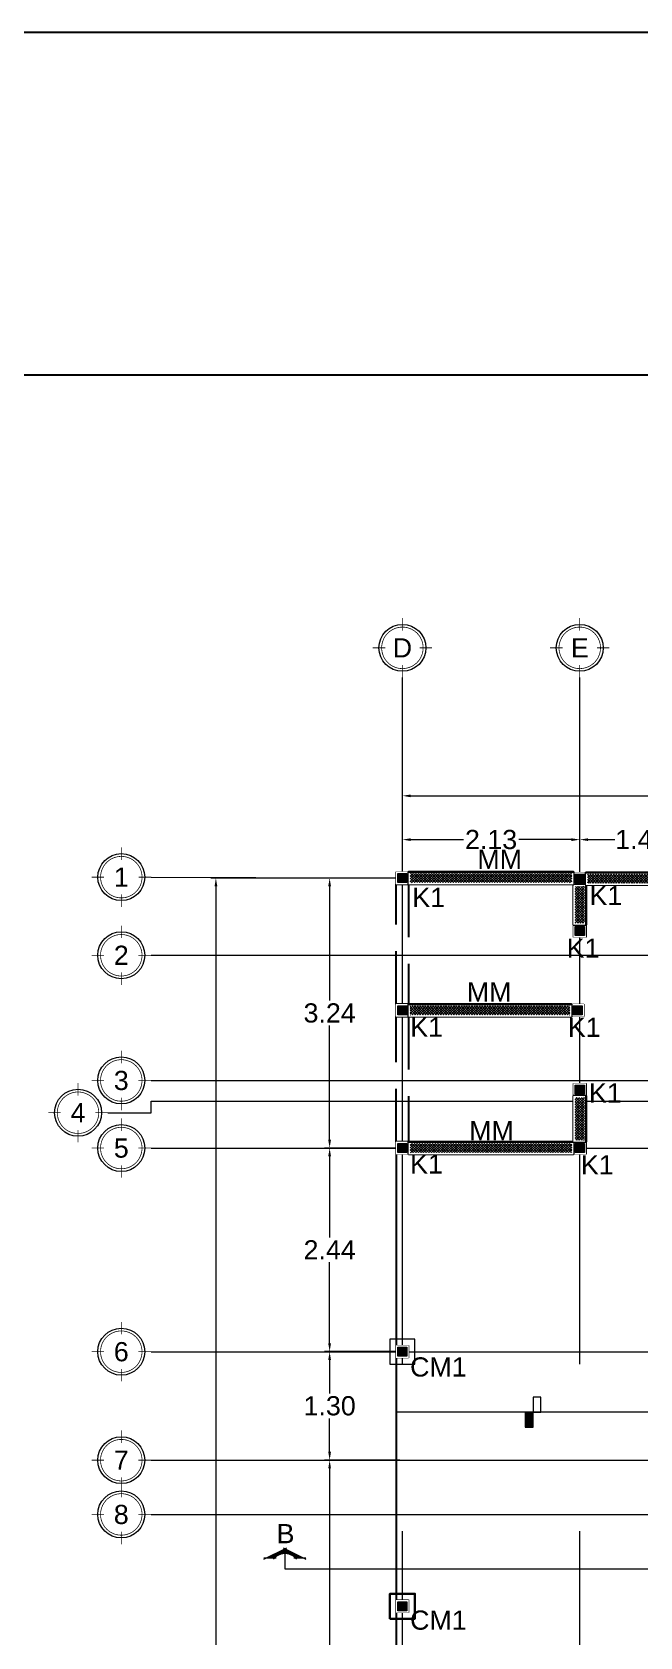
# Model space of a CAD drawing. Header units: metres. Extents: x 14 to 161, y 5 to 309.
# Drawn here: x 105.04 to 112.32, y 289.63 to 308.85 of the extents above; entities that cross this region are included whole.
import ezdxf
from ezdxf.enums import TextEntityAlignment as Align

# ---------------------------------------------------------------- set-up
doc = ezdxf.new("R2010")
doc.units = ezdxf.units.M
doc.set_wipeout_variables(frame=1)
doc.header["$PDMODE"] = 35
for name, pattern in [('ACAD_ISO05W100', [33, 24, -3, 0, -3, 0, -3]), ('CENTRO2', [0.9, 0.6, -0.1, 0.1, -0.1]), ('HIDDEN2', [4.7625, 3.175, -1.5875])]:
    doc.linetypes.add(name, pattern=pattern)
for name, color, linetype, lineweight in [('A-Acabados arquitectonicos', 254, 'Continuous', 20), ('E-Burbuja eje', 5, 'Continuous', 15), ('E-Castillos', 3, 'Continuous', 5), ('E-Corte', 2, 'ACAD_ISO05W100', 20), ('E-Desnivel', 9, 'Continuous', 13), ('E-Ejes', 1, 'CENTRO2', 9), ('E-Hatch', 1, 'Continuous', 5), ('E-Muro de Mamposteria', 5, 'Continuous', 30), ('E-Textos', 3, 'Continuous', 15)]:
    doc.layers.add(name, color=color, linetype=linetype, lineweight=lineweight)
for name, color, linetype in [('E-Columna de Madera', 6, 'Continuous'), ('E-Cotas', 2, 'Continuous'), ('E-Limites', 1, 'Continuous'), ('E-Pie', 1, 'Continuous')]:
    doc.layers.add(name, color=color, linetype=linetype)
doc.layers.add('E-Pretil', color=7, linetype='HIDDEN2', true_color=0xd6d6d6)
doc.styles.add('ARIAL', font='arial.ttf')
doc.styles.add('General', font='arial.ttf', dxfattribs={"height": 2.3})
doc.dimstyles.new('Generales', dxfattribs={"dimscale": 0, "dimtxt": 2.3, "dimasz": 2, "dimexe": 1.25, "dimexo": 0.625, "dimtad": 0, "dimtih": 1, "dimtoh": 1, "dimzin": 1, "dimdsep": 46, "dimtxsty": 'General', "dimcen": 2, "dimclrd": 2, "dimclre": 2, "dimclrt": 3, "dimadec": 0, "dimazin": 0, "dimtfac": 1, "dimtmove": 0, "dimatfit": 3, "dimfxl": 1, "dimlwd": 13, "dimlwe": 13, "dimarcsym": 0})

# ---------------------------------------------------------------- blocks, each defined once
blk = doc.blocks.new('*D438')
at = {"layer": 'Defpoints', "color": 0, "ltscale": 0.5, "transparency": 16777216}
for p in [(109.479, 298.718), (107.244, 277.393), (109.479, 277.393)]:
    blk.add_point(p, dxfattribs=at)
at = {"layer": 'E-Cotas', "color": 2, "linetype": 'Continuous', "lineweight": 13, "ltscale": 0.5, "transparency": 16777216}
for p, q in [((109.447, 298.718), (107.182, 298.718)), ((107.244, 298.618), (107.244, 288.204)), ((107.244, 277.493), (107.244, 287.907)), ((109.447, 277.393), (107.182, 277.393))]:
    blk.add_line(p, q, dxfattribs=at)
at = {"layer": 'E-Cotas', "color": 2, "ltscale": 0.5, "transparency": 16777216}
for points in [[(107.228, 298.618), (107.261, 298.618), (107.244, 298.718)], [(107.228, 277.493), (107.261, 277.493), (107.244, 277.393)]]:
    blk.add_solid(points, dxfattribs=at)
at = {"layer": 'E-Cotas', "color": 3, "ltscale": 0.5, "transparency": 16777216, "insert": (107.244, 288.055), "char_height": 0.23, "attachment_point": 5, "style": 'General'}
blk.add_mtext('21.33', dxfattribs=at)
blk = doc.blocks.new('*D437')
at = {"layer": 'Defpoints', "color": 0, "ltscale": 0.5, "transparency": 16777216}
for p in [(109.479, 298.718), (108.607, 295.483), (109.479, 295.483)]:
    blk.add_point(p, dxfattribs=at)
at = {"layer": 'E-Cotas', "color": 2, "linetype": 'Continuous', "lineweight": 13, "ltscale": 0.5, "transparency": 16777216}
for p, q in [((109.447, 298.718), (108.544, 298.718)), ((108.607, 298.618), (108.607, 297.249)), ((108.607, 295.583), (108.607, 296.952)), ((109.447, 295.483), (108.544, 295.483))]:
    blk.add_line(p, q, dxfattribs=at)
at = {"layer": 'E-Cotas', "color": 2, "ltscale": 0.5, "transparency": 16777216}
for points in [[(108.59, 298.618), (108.623, 298.618), (108.607, 298.718)], [(108.59, 295.583), (108.623, 295.583), (108.607, 295.483)]]:
    blk.add_solid(points, dxfattribs=at)
at = {"layer": 'E-Cotas', "color": 3, "ltscale": 0.5, "transparency": 16777216, "insert": (108.607, 297.1), "char_height": 0.23, "attachment_point": 5, "style": 'General'}
blk.add_mtext('3.24', dxfattribs=at)
blk = doc.blocks.new('*D436')
at = {"layer": 'Defpoints', "color": 0, "ltscale": 0.5, "transparency": 16777216}
for p in [(109.479, 295.483), (108.607, 293.043), (109.479, 293.043)]:
    blk.add_point(p, dxfattribs=at)
at = {"layer": 'E-Cotas', "color": 2, "linetype": 'Continuous', "lineweight": 13, "ltscale": 0.5, "transparency": 16777216}
for p, q in [((109.447, 295.483), (108.544, 295.483)), ((108.607, 295.383), (108.607, 294.409)), ((108.607, 293.143), (108.607, 294.116)), ((109.447, 293.043), (108.544, 293.043))]:
    blk.add_line(p, q, dxfattribs=at)
at = {"layer": 'E-Cotas', "color": 2, "ltscale": 0.5, "transparency": 16777216}
for points in [[(108.59, 295.383), (108.623, 295.383), (108.607, 295.483)], [(108.59, 293.143), (108.623, 293.143), (108.607, 293.043)]]:
    blk.add_solid(points, dxfattribs=at)
at = {"layer": 'E-Cotas', "color": 3, "ltscale": 0.5, "transparency": 16777216, "insert": (108.607, 294.263), "char_height": 0.23, "attachment_point": 5, "style": 'General'}
blk.add_mtext('2.44', dxfattribs=at)
blk = doc.blocks.new('*D435')
at = {"layer": 'Defpoints', "color": 0, "ltscale": 0.5, "transparency": 16777216}
for p in [(109.479, 293.043), (108.607, 291.743), (109.479, 291.743)]:
    blk.add_point(p, dxfattribs=at)
at = {"layer": 'E-Cotas', "color": 2, "linetype": 'Continuous', "lineweight": 13, "ltscale": 0.5, "transparency": 16777216}
for p, q in [((109.447, 293.043), (108.544, 293.043)), ((108.607, 292.943), (108.607, 292.541)), ((108.607, 291.843), (108.607, 292.244)), ((109.447, 291.743), (108.544, 291.743))]:
    blk.add_line(p, q, dxfattribs=at)
at = {"layer": 'E-Cotas', "color": 2, "ltscale": 0.5, "transparency": 16777216}
for points in [[(108.59, 292.943), (108.623, 292.943), (108.607, 293.043)], [(108.59, 291.843), (108.623, 291.843), (108.607, 291.743)]]:
    blk.add_solid(points, dxfattribs=at)
at = {"layer": 'E-Cotas', "color": 3, "ltscale": 0.5, "transparency": 16777216, "insert": (108.607, 292.393), "char_height": 0.23, "attachment_point": 5, "style": 'General'}
blk.add_mtext('1.30', dxfattribs=at)
blk = doc.blocks.new('*D434')
at = {"layer": 'Defpoints', "color": 0, "ltscale": 0.5, "transparency": 16777216}
for p in [(109.479, 291.743), (108.607, 285.243), (109.479, 285.243)]:
    blk.add_point(p, dxfattribs=at)
at = {"layer": 'E-Cotas', "color": 2, "linetype": 'Continuous', "lineweight": 13, "ltscale": 0.5, "transparency": 16777216}
for p, q in [((109.447, 291.743), (108.544, 291.743)), ((108.607, 291.643), (108.607, 288.641)), ((108.607, 285.343), (108.607, 288.344)), ((109.447, 285.243), (108.544, 285.243))]:
    blk.add_line(p, q, dxfattribs=at)
at = {"layer": 'E-Cotas', "color": 2, "ltscale": 0.5, "transparency": 16777216}
for points in [[(108.59, 291.643), (108.623, 291.643), (108.607, 291.743)], [(108.59, 285.343), (108.623, 285.343), (108.607, 285.243)]]:
    blk.add_solid(points, dxfattribs=at)
at = {"layer": 'E-Cotas', "color": 3, "ltscale": 0.5, "transparency": 16777216, "insert": (108.607, 288.493), "char_height": 0.23, "attachment_point": 5, "style": 'General'}
blk.add_mtext('6.50', dxfattribs=at)
blk = doc.blocks.new('*U468')
at = {"layer": 'E-Castillos'}
blk.add_lwpolyline([(-0.075, -0.075), (-0.075, 0.075), (0.075, 0.075), (0.075, -0.075), (-0.075, -0.075)], dxfattribs=at)
blk.add_wipeout([(-0.075, -0.075), (0.075, -0.075), (0.075, 0.075), (-0.075, 0.075)])
at = {"layer": 'E-Hatch'}
h = blk.add_hatch(color=1, dxfattribs=at)
h.dxf.hatch_style = 1
h.paths.add_polyline_path([(-0.055, -0.055), (-0.055, 0.055), (0.055, 0.055), (0.055, -0.055)])
at = {"layer": 'E-Castillos'}
blk.add_lwpolyline([(-0.055, -0.055), (-0.055, 0.055), (0.055, 0.055), (0.055, -0.055)], close=True, dxfattribs=at)
blk = doc.blocks.new('*D331')
at = {"layer": 'Defpoints', "color": 0, "ltscale": 0.5, "transparency": 16777216}
for p in [(111.604, 299.178), (109.479, 298.793), (111.604, 298.793)]:
    blk.add_point(p, dxfattribs=at)
at = {"layer": 'E-Cotas', "color": 2, "linetype": 'Continuous', "lineweight": 13, "ltscale": 0.5, "transparency": 16777216}
for p, q in [((109.479, 298.824), (109.479, 299.24)), ((111.604, 298.824), (111.604, 299.24)), ((109.579, 299.178), (110.209, 299.178)), ((111.504, 299.178), (110.873, 299.178))]:
    blk.add_line(p, q, dxfattribs=at)
at = {"layer": 'E-Cotas', "color": 2, "ltscale": 0.5, "transparency": 16777216}
for points in [[(109.579, 299.194), (109.579, 299.161), (109.479, 299.178)], [(111.504, 299.194), (111.504, 299.161), (111.604, 299.178)]]:
    blk.add_solid(points, dxfattribs=at)
at = {"layer": 'E-Cotas', "color": 3, "ltscale": 0.5, "transparency": 16777216, "insert": (110.541, 299.178), "char_height": 0.23, "attachment_point": 5, "style": 'General'}
blk.add_mtext('2.13', dxfattribs=at)
blk = doc.blocks.new('*D330')
at = {"layer": 'Defpoints', "color": 0, "ltscale": 0.5, "transparency": 16777216}
for p in [(113.079, 299.178), (111.604, 298.796), (113.079, 298.796)]:
    blk.add_point(p, dxfattribs=at)
at = {"layer": 'E-Cotas', "color": 2, "linetype": 'Continuous', "lineweight": 13, "ltscale": 0.5, "transparency": 16777216}
for p, q in [((111.604, 298.827), (111.604, 299.24)), ((113.079, 298.827), (113.079, 299.24)), ((111.704, 299.178), (112.022, 299.178)), ((112.979, 299.178), (112.66, 299.178))]:
    blk.add_line(p, q, dxfattribs=at)
at = {"layer": 'E-Cotas', "color": 2, "ltscale": 0.5, "transparency": 16777216}
for points in [[(111.704, 299.194), (111.704, 299.161), (111.604, 299.178)], [(112.979, 299.194), (112.979, 299.161), (113.079, 299.178)]]:
    blk.add_solid(points, dxfattribs=at)
at = {"layer": 'E-Cotas', "color": 3, "ltscale": 0.5, "transparency": 16777216, "insert": (112.341, 299.178), "char_height": 0.23, "attachment_point": 5, "style": 'General'}
blk.add_mtext('1.48', dxfattribs=at)
blk = doc.blocks.new('*D321')
at = {"layer": 'Defpoints', "color": 0, "ltscale": 0.5, "transparency": 16777216}
for p in [(131.139, 299.703), (109.479, 298.799), (131.139, 298.799)]:
    blk.add_point(p, dxfattribs=at)
at = {"layer": 'E-Cotas', "color": 2, "linetype": 'Continuous', "lineweight": 13, "ltscale": 0.5, "transparency": 16777216}
for p, q in [((109.479, 298.83), (109.479, 299.765)), ((109.579, 299.703), (119.887, 299.703)), ((131.039, 299.703), (120.73, 299.703)), ((131.139, 298.83), (131.139, 299.765))]:
    blk.add_line(p, q, dxfattribs=at)
at = {"layer": 'E-Cotas', "color": 2, "ltscale": 0.5, "transparency": 16777216}
for points in [[(109.579, 299.719), (109.579, 299.686), (109.479, 299.703)], [(131.039, 299.719), (131.039, 299.686), (131.139, 299.703)]]:
    blk.add_solid(points, dxfattribs=at)
at = {"layer": 'E-Cotas', "color": 3, "ltscale": 0.5, "transparency": 16777216, "insert": (120.309, 299.703), "char_height": 0.23, "attachment_point": 5, "style": 'General'}
blk.add_mtext('21.66', dxfattribs=at)
blk = doc.blocks.new('*U562')
at = {"lineweight": 0, "ltscale": 100}
h = blk.add_hatch(color=256, dxfattribs=at)
h.dxf.hatch_style = 1
h.paths.add_polyline_path([(0, 0), (0, -1.25), (2.4, -1.25), (2.4, 0)])
for points in [[(-2.4, 1.25), (-2.4, 0), (0, 0), (0, 1.25)], [(0, 0), (0, -1.25), (2.4, -1.25), (2.4, 0)]]:
    blk.add_lwpolyline(points, close=True, dxfattribs=at)
blk = doc.blocks.new('*U656')
for points in [[(-0.843, -0.075), (1.107, -0.075), (1.107, 0.075), (-0.843, 0.075)], [(-0.823, -0.055), (1.087, -0.055), (1.087, 0.055), (-0.823, 0.055)]]:
    blk.add_lwpolyline(points, close=True)
blk.add_wipeout([(-0.843, -0.075), (1.107, -0.075), (1.107, 0.075), (-0.843, 0.075)])
at = {"linetype": 'ByBlock', "lineweight": 5}
h = blk.add_hatch(dxfattribs=at)
h.set_pattern_fill('ANSI37', color=5, scale=0.0069)
h.set_pattern_definition([(45, (0.264537, 1e-16), (-0.01549094, 0.01549094), []), (135, (0.264537, 1e-16), (-0.01549094, -0.01549094), [])])
h.paths.add_polyline_path([(1.087, -0.055), (1.087, 0.055), (-0.823, 0.055), (-0.823, -0.055)])
blk.add_line((-0.843, 0.075), (1.107, 0.075))
blk = doc.blocks.new('*U671')
for points in [[(-0.843, -0.075), (1.132, -0.075), (1.132, 0.075), (-0.843, 0.075)], [(-0.823, -0.055), (1.112, -0.055), (1.112, 0.055), (-0.823, 0.055)]]:
    blk.add_lwpolyline(points, close=True)
blk.add_wipeout([(-0.843, -0.075), (1.132, -0.075), (1.132, 0.075), (-0.843, 0.075)])
at = {"linetype": 'ByBlock', "lineweight": 5}
h = blk.add_hatch(dxfattribs=at)
h.set_pattern_fill('ANSI37', color=5, scale=0.0069)
h.set_pattern_definition([(45, (0.289637, 2e-16), (-0.01549094, 0.01549094), []), (135, (0.289637, 2e-16), (-0.01549094, -0.01549094), [])])
h.paths.add_polyline_path([(1.112, -0.055), (1.112, 0.055), (-0.823, 0.055), (-0.823, -0.055)])
blk.add_line((-0.843, 0.075), (1.132, 0.075))
blk = doc.blocks.new('*U662')
for points in [[(-0.843, -0.075), (-0.365, -0.075), (-0.365, 0.075), (-0.843, 0.075)], [(-0.823, -0.055), (-0.385, -0.055), (-0.385, 0.055), (-0.823, 0.055)]]:
    blk.add_lwpolyline(points, close=True)
blk.add_wipeout([(-0.843, -0.075), (-0.365, -0.075), (-0.365, 0.075), (-0.843, 0.075)])
at = {"linetype": 'ByBlock', "lineweight": 5}
h = blk.add_hatch(dxfattribs=at)
h.set_pattern_fill('ANSI37', color=5, scale=0.0069)
h.set_pattern_definition([(45, (-1.207673, -7e-16), (-0.01549094, 0.01549094), []), (135, (-1.207673, -7e-16), (-0.01549094, -0.01549094), [])])
h.paths.add_polyline_path([(-0.823, 0.055), (-0.823, -0.055), (-0.385, -0.055), (-0.385, 0.055)])
blk.add_line((-0.843, 0.075), (-0.365, 0.075))
blk = doc.blocks.new('*U668')
for points in [[(-0.843, -0.075), (-0.293, -0.075), (-0.293, 0.075), (-0.843, 0.075)], [(-0.823, -0.055), (-0.313, -0.055), (-0.313, 0.055), (-0.823, 0.055)]]:
    blk.add_lwpolyline(points, close=True)
blk.add_wipeout([(-0.843, -0.075), (-0.293, -0.075), (-0.293, 0.075), (-0.843, 0.075)])
at = {"linetype": 'ByBlock', "lineweight": 5}
h = blk.add_hatch(dxfattribs=at)
h.set_pattern_fill('ANSI37', color=5, scale=0.0069)
h.set_pattern_definition([(45, (-1.135353, -6e-16), (-0.01549094, 0.01549094), []), (135, (-1.135353, -6e-16), (-0.01549094, -0.01549094), [])])
h.paths.add_polyline_path([(-0.823, 0.055), (-0.823, -0.055), (-0.313, -0.055), (-0.313, 0.055)])
blk.add_line((-0.843, 0.075), (-0.293, 0.075))
blk = doc.blocks.new('*U672')
for points in [[(-0.843, -0.075), (0.482, -0.075), (0.482, 0.075), (-0.843, 0.075)], [(-0.823, -0.055), (0.462, -0.055), (0.462, 0.055), (-0.823, 0.055)]]:
    blk.add_lwpolyline(points, close=True)
blk.add_wipeout([(-0.843, -0.075), (0.482, -0.075), (0.482, 0.075), (-0.843, 0.075)])
at = {"linetype": 'ByBlock', "lineweight": 5}
h = blk.add_hatch(dxfattribs=at)
h.set_pattern_fill('ANSI37', color=5, scale=0.0069)
h.set_pattern_definition([(45, (-0.360353, -2e-16), (-0.01549094, 0.01549094), []), (135, (-0.360353, -2e-16), (-0.01549094, -0.01549094), [])])
h.paths.add_polyline_path([(0.462, -0.055), (0.462, 0.055), (-0.823, 0.055), (-0.823, -0.055)])
blk.add_line((-0.843, 0.075), (0.482, 0.075))
blk = doc.blocks.new('k-burb-colmn')
at = {"const_width": 0.00024}
blk.add_lwpolyline([(-0.00663, 0, 1), (0.00663, 0, 1)], format="xyb", close=True, dxfattribs=at)
blk.add_lwpolyline([(-0.00663, 0, 1), (0.00663, 0, 1)], format="xyb", close=True, dxfattribs=at)
for points in [[(0, 0.0055), (0, 0.0095)], [(0, 0.0055), (0, 0.0095)], [(-0.0055, 0), (-0.0095, 0)], [(-0.0055, 0), (-0.0095, 0)], [(0.0055, 0), (0.0095, 0)], [(0.0055, 0), (0.0095, 0)], [(0, -0.0055), (0, -0.0095)], [(0, -0.0055), (0, -0.0095)]]:
    blk.add_lwpolyline(points, dxfattribs=at)
at = {"linetype": 'Continuous'}
blk.add_circle((0, 0), 0.0075, dxfattribs=at)
blk.add_circle((0, 0), 0.0075, dxfattribs=at)
at = {"color": 2, "style": 'ARIAL'}
blk.add_attdef('NUM', text='', height=0.023, dxfattribs=at).set_placement((0.00124, 0.00008), align=Align.MIDDLE_CENTER)
blk = doc.blocks.new('SEÑA')
at = {"layer": 'E-Corte', "color": 0}
for p, q in [((-1.1, -0.05), (0.1, 0.55)), ((-0.459, 0), (-1.1, 0)), ((-0.1, 0.55), (1.1, -0.05)), ((1.1, 0), (0.459, 0))]:
    blk.add_line(p, q, dxfattribs=at)
at = {"layer": 'E-Corte', "color": 16}
for p, q in [((-0.869, 0.038), (-0.558, 0.038)), ((-0.844, 0.05), (-0.546, 0.05)), ((-0.819, 0.062), (-0.533, 0.062)), ((-0.794, 0.075), (-0.52, 0.075)), ((-0.769, 0.088), (-0.505, 0.088)), ((-0.744, 0.1), (-0.491, 0.1)), ((-0.719, 0.113), (-0.475, 0.113)), ((-0.694, 0.125), (-0.458, 0.125)), ((-0.669, 0.138), (-0.441, 0.138)), ((-0.644, 0.15), (-0.422, 0.15)), ((-0.619, 0.163), (-0.402, 0.163)), ((-0.594, 0.175), (-0.381, 0.175)), ((-0.569, 0.188), (-0.358, 0.188)), ((-0.544, 0.2), (-0.333, 0.2)), ((-0.519, 0.212), (-0.305, 0.212)), ((-0.494, 0.225), (-0.274, 0.225)), ((-0.469, 0.237), (-0.238, 0.237)), ((-0.444, 0.25), (-0.195, 0.25)), ((-0.419, 0.263), (-0.139, 0.263)), ((-0.394, 0.275), (0.394, 0.275)), ((-0.369, 0.287), (0.369, 0.287)), ((-0.344, 0.3), (0.344, 0.3)), ((-0.319, 0.312), (0.319, 0.312)), ((-0.294, 0.325), (0.294, 0.325)), ((-0.269, 0.338), (0.269, 0.338)), ((-0.244, 0.35), (0.244, 0.35)), ((-0.219, 0.362), (0.219, 0.362)), ((-0.194, 0.375), (0.194, 0.375)), ((-0.169, 0.388), (0.169, 0.388)), ((-0.144, 0.4), (0.144, 0.4)), ((-0.119, 0.412), (0.119, 0.412)), ((-0.094, 0.425), (0.094, 0.425)), ((-0.069, 0.438), (0.069, 0.438)), ((-0.044, 0.45), (0.044, 0.45)), ((-0.019, 0.463), (0.019, 0.463)), ((0.139, 0.263), (0.419, 0.263)), ((0.195, 0.25), (0.444, 0.25)), ((0.238, 0.237), (0.469, 0.237)), ((0.274, 0.225), (0.494, 0.225)), ((0.305, 0.212), (0.519, 0.212)), ((0.333, 0.2), (0.544, 0.2)), ((0.358, 0.188), (0.569, 0.188)), ((0.381, 0.175), (0.594, 0.175)), ((0.402, 0.163), (0.619, 0.163)), ((0.422, 0.15), (0.644, 0.15)), ((0.441, 0.138), (0.669, 0.138)), ((0.458, 0.125), (0.694, 0.125)), ((0.475, 0.113), (0.719, 0.113)), ((0.491, 0.1), (0.744, 0.1)), ((0.505, 0.088), (0.769, 0.088)), ((0.52, 0.075), (0.794, 0.075)), ((0.533, 0.062), (0.819, 0.062)), ((0.546, 0.05), (0.844, 0.05)), ((0.558, 0.038), (0.869, 0.038))]:
    blk.add_line(p, q, dxfattribs=at)
at = {"layer": 'E-Corte', "color": 0}
blk.add_lwpolyline([(0, 0.472), (0.894, 0.025), (0.57, 0.025, 0.438529), (-0.57, 0.025), (-0.894, 0.025)], format="xyb", close=True, dxfattribs=at)
blk.add_arc((0, -0.5), 0.75, 36.8699, 143.1301, dxfattribs=at)

msp = doc.modelspace()

# ---------------------------------------------------------------- linework, layer by layer
at = {"layer": 'A-Acabados arquitectonicos', "ltscale": 100}
for points in [[(109.32862, 292.89254), (109.62862, 292.89254), (109.62862, 293.19254), (109.32862, 293.19254)], [(109.32862, 289.84254), (109.62862, 289.84254), (109.62862, 290.14254), (109.32862, 290.14254)]]:
    msp.add_lwpolyline(points, close=True, dxfattribs=at)
at = {"layer": 'E-Corte', "color": 2}
msp.add_lwpolyline([(108.0713, 290.68138), (108.0713, 290.43998), (135.37955, 290.43998), (135.37955, 290.68138)], dxfattribs=at)
at = {"layer": 'E-Desnivel', "ltscale": 0.5}
msp.add_line((113.00361, 292.31754), (109.40362, 292.31754), dxfattribs=at)
at = {"layer": 'E-Ejes', "ltscale": 20}
for points in [[(109.47862, 274.89254), (109.47862, 301.11958)], [(111.60361, 274.89254), (111.60361, 301.11958)], [(106.4666, 298.72853), (134.31684, 298.63145)], [(106.4666, 297.79254), (134.31684, 297.79254)], [(106.4666, 296.29254), (134.31684, 296.29254)], [(105.94855, 295.90579), (106.4666, 295.90579), (106.4666, 296.04254), (134.31684, 296.04254), (134.31684, 295.90579), (134.83489, 295.90579)], [(106.4666, 295.48254), (134.31684, 295.48254)], [(106.4666, 293.04254), (134.31684, 293.04254)], [(106.4666, 291.74254), (134.31684, 291.74254)], [(106.4666, 291.09254), (134.31684, 291.09254)]]:
    msp.add_lwpolyline(points, dxfattribs=at)
at = {"layer": 'E-Limites', "color": 1}
msp.add_line((109.40362, 295.40754), (109.40362, 277.31754), dxfattribs=at)
at = {"layer": 'E-Muro de Mamposteria', "ltscale": 100}
msp.add_lwpolyline([(109.32862, 289.84254), (109.62862, 289.84254), (109.62862, 290.14254), (109.32862, 290.14254)], close=True, dxfattribs=at)
at = {"layer": 'E-Pie', "color": 1}
msp.add_lwpolyline([(65.38178, 308.85366), (161.00678, 308.85366), (161.00678, 243.22866), (65.38178, 243.22866)], close=True, dxfattribs=at)
at = {"layer": 'E-Pie', "color": 5}
msp.add_lwpolyline([(69.65758, 304.74116), (69.65758, 247.34116), (156.91409, 247.34116), (156.91409, 304.74116)], close=True, dxfattribs=at)
at = {"layer": 'E-Pretil', "ltscale": 0.2}
for points in [[(109.40362, 298.64329), (109.55362, 298.64311), (109.55362, 297.20754), (109.40362, 297.20754)], [(109.40362, 297.05794), (109.55362, 297.05794), (109.55362, 295.55754), (109.40362, 295.55754)]]:
    msp.add_lwpolyline(points, close=True, dxfattribs=at)

# ---------------------------------------------------------------- block references
at = {"layer": 'E-Burbuja eje', "linetype": 'ByBlock'}
ref = msp.add_blockref('k-burb-colmn', (109.47862, 301.47583), dxfattribs=dict(at, xscale=37.49999999999999, yscale=37.49999999999999, zscale=37.49999999999999))
ref.add_attrib('NUM', 'D', dxfattribs={"layer": '0', "color": 2, "height": 0.23, "style": 'ARIAL'}).set_placement((109.47862, 301.47583), align=Align.MIDDLE_CENTER)
ref = msp.add_blockref('k-burb-colmn', (111.60361, 301.47583), dxfattribs=dict(at, xscale=37.49999999999999, yscale=37.49999999999999, zscale=37.49999999999999))
ref.add_attrib('NUM', 'E', dxfattribs={"layer": '0', "color": 2, "height": 0.23, "style": 'ARIAL'}).set_placement((111.60361, 301.47583), align=Align.MIDDLE_CENTER)
ref = msp.add_blockref('k-burb-colmn', (106.11073, 298.72853), dxfattribs=dict(at, xscale=37.49999999999999, yscale=37.49999999999999, zscale=37.49999999999999))
ref.add_attrib('NUM', '1', dxfattribs={"layer": '0', "color": 2, "height": 0.23, "style": 'ARIAL'}).set_placement((106.11073, 298.72853), align=Align.MIDDLE_CENTER)
ref = msp.add_blockref('k-burb-colmn', (106.11035, 297.79254), dxfattribs=dict(at, xscale=37.49999999999999, yscale=37.49999999999999, zscale=37.49999999999999))
ref.add_attrib('NUM', '2', dxfattribs={"layer": '0', "color": 2, "height": 0.23, "style": 'ARIAL'}).set_placement((106.11035, 297.79254), align=Align.MIDDLE_CENTER)
ref = msp.add_blockref('k-burb-colmn', (106.11035, 296.29254), dxfattribs=dict(at, xscale=37.49999999999999, yscale=37.49999999999999, zscale=37.49999999999999))
ref.add_attrib('NUM', '3', dxfattribs={"layer": '0', "color": 2, "height": 0.23, "style": 'ARIAL'}).set_placement((106.11035, 296.29254), align=Align.MIDDLE_CENTER)
ref = msp.add_blockref('k-burb-colmn', (105.5923, 295.90579), dxfattribs=dict(at, xscale=37.49999999999999, yscale=37.49999999999999, zscale=37.49999999999999))
ref.add_attrib('NUM', '4', dxfattribs={"layer": '0', "color": 2, "height": 0.23, "style": 'ARIAL'}).set_placement((105.5923, 295.90579), align=Align.MIDDLE_CENTER)
ref = msp.add_blockref('k-burb-colmn', (106.11035, 295.48254), dxfattribs=dict(at, xscale=37.49999999999999, yscale=37.49999999999999, zscale=37.49999999999999))
ref.add_attrib('NUM', '5', dxfattribs={"layer": '0', "color": 2, "height": 0.23, "style": 'ARIAL'}).set_placement((106.11035, 295.48254), align=Align.MIDDLE_CENTER)
ref = msp.add_blockref('k-burb-colmn', (106.11035, 293.04254), dxfattribs=dict(at, xscale=37.49999999999999, yscale=37.49999999999999, zscale=37.49999999999999))
ref.add_attrib('NUM', '6', dxfattribs={"layer": '0', "color": 2, "height": 0.23, "style": 'ARIAL'}).set_placement((106.11035, 293.04254), align=Align.MIDDLE_CENTER)
ref = msp.add_blockref('k-burb-colmn', (106.11035, 291.74254), dxfattribs=dict(at, xscale=37.49999999999999, yscale=37.49999999999999, zscale=37.49999999999999))
ref.add_attrib('NUM', '7', dxfattribs={"layer": '0', "color": 2, "height": 0.23, "style": 'ARIAL'}).set_placement((106.11035, 291.74254), align=Align.MIDDLE_CENTER)
ref = msp.add_blockref('k-burb-colmn', (106.11035, 291.09254), dxfattribs=dict(at, xscale=37.49999999999999, yscale=37.49999999999999, zscale=37.49999999999999))
ref.add_attrib('NUM', '8', dxfattribs={"layer": '0', "color": 2, "height": 0.23, "style": 'ARIAL'}).set_placement((106.11035, 291.09254), align=Align.MIDDLE_CENTER)
at = {"layer": 'E-Corte', "color": 2, "ltscale": 0.01, "xscale": 0.2287611696416008, "yscale": 0.2287611696416008, "zscale": 0.2287611696416008}
msp.add_blockref('SEÑA', (108.0713, 290.56699), dxfattribs=at)
at = {"layer": 'E-Desnivel', "xscale": 0.075, "yscale": 0.075, "zscale": 0.075, "rotation": 269.9999999999999}
msp.add_blockref('*U562', (111.0436, 292.31754), dxfattribs=at)

# ---------------------------------------------------------------- texts
at = {"layer": 'E-Textos', "ltscale": 0.5, "char_height": 0.23, "attachment_point": 1, "style": 'General'}
for s, insert, width in [('K1', (111.71995, 298.62375), 0.08), ('K1', (109.59709, 298.60091), 0.08), ('K1', (111.44709, 297.9918), 0.08), ('K1', (109.57226, 297.04709), 0.08), ('K1', (111.46036, 297.04451), 0.08), ('K1', (111.71284, 296.25746), 0.08), ('K1', (109.57073, 295.40704), 0.08), ('K1', (111.61722, 295.39686), 0.08), ('CM1', (109.57073, 292.97475), 0.08), ('B', (107.97152, 290.97768), 0.2499252), ('CM1', (109.57073, 289.94109), 0.08)]:
    msp.add_mtext(s, dxfattribs=dict(at, insert=insert, width=width))

# ---------------------------------------------------------------- dimensions: what is measured, and where the dimension line sits
at = {"layer": 'E-Cotas', "ltscale": 0.5}
for base, p1, p2, picture, middle in [((107.24437, 277.39254), (109.47862, 298.71803), (109.47862, 277.39254), '*D438', (107.24437, 288.05528)), ((108.60657, 295.48254), (109.47862, 298.71803), (109.47862, 295.48254), '*D437', (108.60657, 297.10028)), ((108.60657, 293.04254), (109.47862, 295.48254), (109.47862, 293.04254), '*D436', (108.60657, 294.26254)), ((108.60657, 291.74254), (109.47862, 293.04254), (109.47862, 291.74254), '*D435', (108.60657, 292.39254)), ((108.60657, 285.24254), (109.47862, 291.74254), (109.47862, 285.24254), '*D434', (108.60657, 288.49254))]:
    dim = msp.add_linear_dim(base=base, p1=p1, p2=p2, angle=90, dimstyle='Generales', override={"dimscale": 0, "dimtxt": 1.15, "dimasz": 1, "dimexe": 0.625, "dimexo": 0.3125, "dimgap": 0.3125, "dimcen": 1, "dimtix": 1, "dimtofl": 1, "dimtmove": 0, "dimatfit": 3}, dxfattribs=at)
    dim.commit()
    dim.dimension.update_dxf_attribs({"geometry": picture, "text_midpoint": middle})

# ---------------------------------------------------------------- next in the draw order: block references
at = {"layer": 'E-Castillos', "ltscale": 0.5}
for p in [(109.47862, 298.71803), (111.60361, 298.71062), (111.60361, 298.08294), (109.47872, 297.13294), (111.57861, 297.13294), (111.60361, 296.18254), (109.47862, 295.48254), (111.60361, 295.48254)]:
    msp.add_blockref('*U468', p, dxfattribs=at)
at = {"layer": 'E-Columna de Madera', "ltscale": 0.5}
for p in [(109.47862, 293.04254), (109.47862, 289.99237)]:
    msp.add_blockref('*U468', p, dxfattribs=at)

# ---------------------------------------------------------------- next in the draw order: block references
at = {"layer": 'E-Muro de Mamposteria', "rotation": 270}
msp.add_blockref('*U662', (111.60361, 297.79294), dxfattribs=at)
at = {"layer": 'E-Muro de Mamposteria'}
for name, p in [('*U656', (110.3963, 297.13294)), ('*U671', (110.3962, 295.48254))]:
    msp.add_blockref(name, p, dxfattribs=at)

# ---------------------------------------------------------------- next in the draw order: dimensions: what is measured, and where the dimension line sits
at = {"layer": 'E-Cotas', "ltscale": 0.5}
for base, p1, p2, picture, middle in [((131.13861, 299.7026), (109.47862, 298.79908), (131.13861, 298.79908), '*D321', (120.30862, 299.7026)), ((111.60361, 299.17753), (109.47852, 298.79303), (111.60361, 298.79303), '*D331', (110.54107, 299.17753)), ((113.0786117082, 299.1775330673), (111.6036117082, 298.7957026676), (113.0786117082, 298.7957026676), '*D330', (112.3411117082, 299.1775330673))]:
    dim = msp.add_linear_dim(base=base, p1=p1, p2=p2, dimstyle='Generales', override={"dimscale": 0, "dimtxt": 1.15, "dimasz": 1, "dimexe": 0.625, "dimexo": 0.3125, "dimgap": 0.3125, "dimcen": 1, "dimtix": 0, "dimtofl": 1, "dimtmove": 0, "dimatfit": 3}, dxfattribs=at)
    dim.commit()
    dim.dimension.update_dxf_attribs({"geometry": picture, "text_midpoint": middle})

# ---------------------------------------------------------------- next in the draw order: block references
at = {"layer": 'E-Muro de Mamposteria'}
for name, p in [('*U671', (110.3962, 298.71803)), ('*U672', (112.52119, 298.71036))]:
    msp.add_blockref(name, p, dxfattribs=at)
at = {"layer": 'E-Muro de Mamposteria', "rotation": 270}
msp.add_blockref('*U668', (111.60351, 295.26487), dxfattribs=at)

# ---------------------------------------------------------------- next in the draw order: texts
at = {"layer": 'E-Textos', "ltscale": 0.5, "char_height": 0.23, "width": 0.08, "attachment_point": 1, "style": 'General'}
for insert in [(110.24969, 297.46718), (110.27866, 295.80588)]:
    msp.add_mtext('MM', dxfattribs=dict(at, insert=insert))

# ---------------------------------------------------------------- next in the draw order: texts
at = {"layer": 'E-Textos', "ltscale": 0.5, "insert": (110.37647, 299.05626), "char_height": 0.23, "width": 0.08, "attachment_point": 1, "style": 'General'}
msp.add_mtext('MM', dxfattribs=at)

doc.saveas('drawing.dxf')
